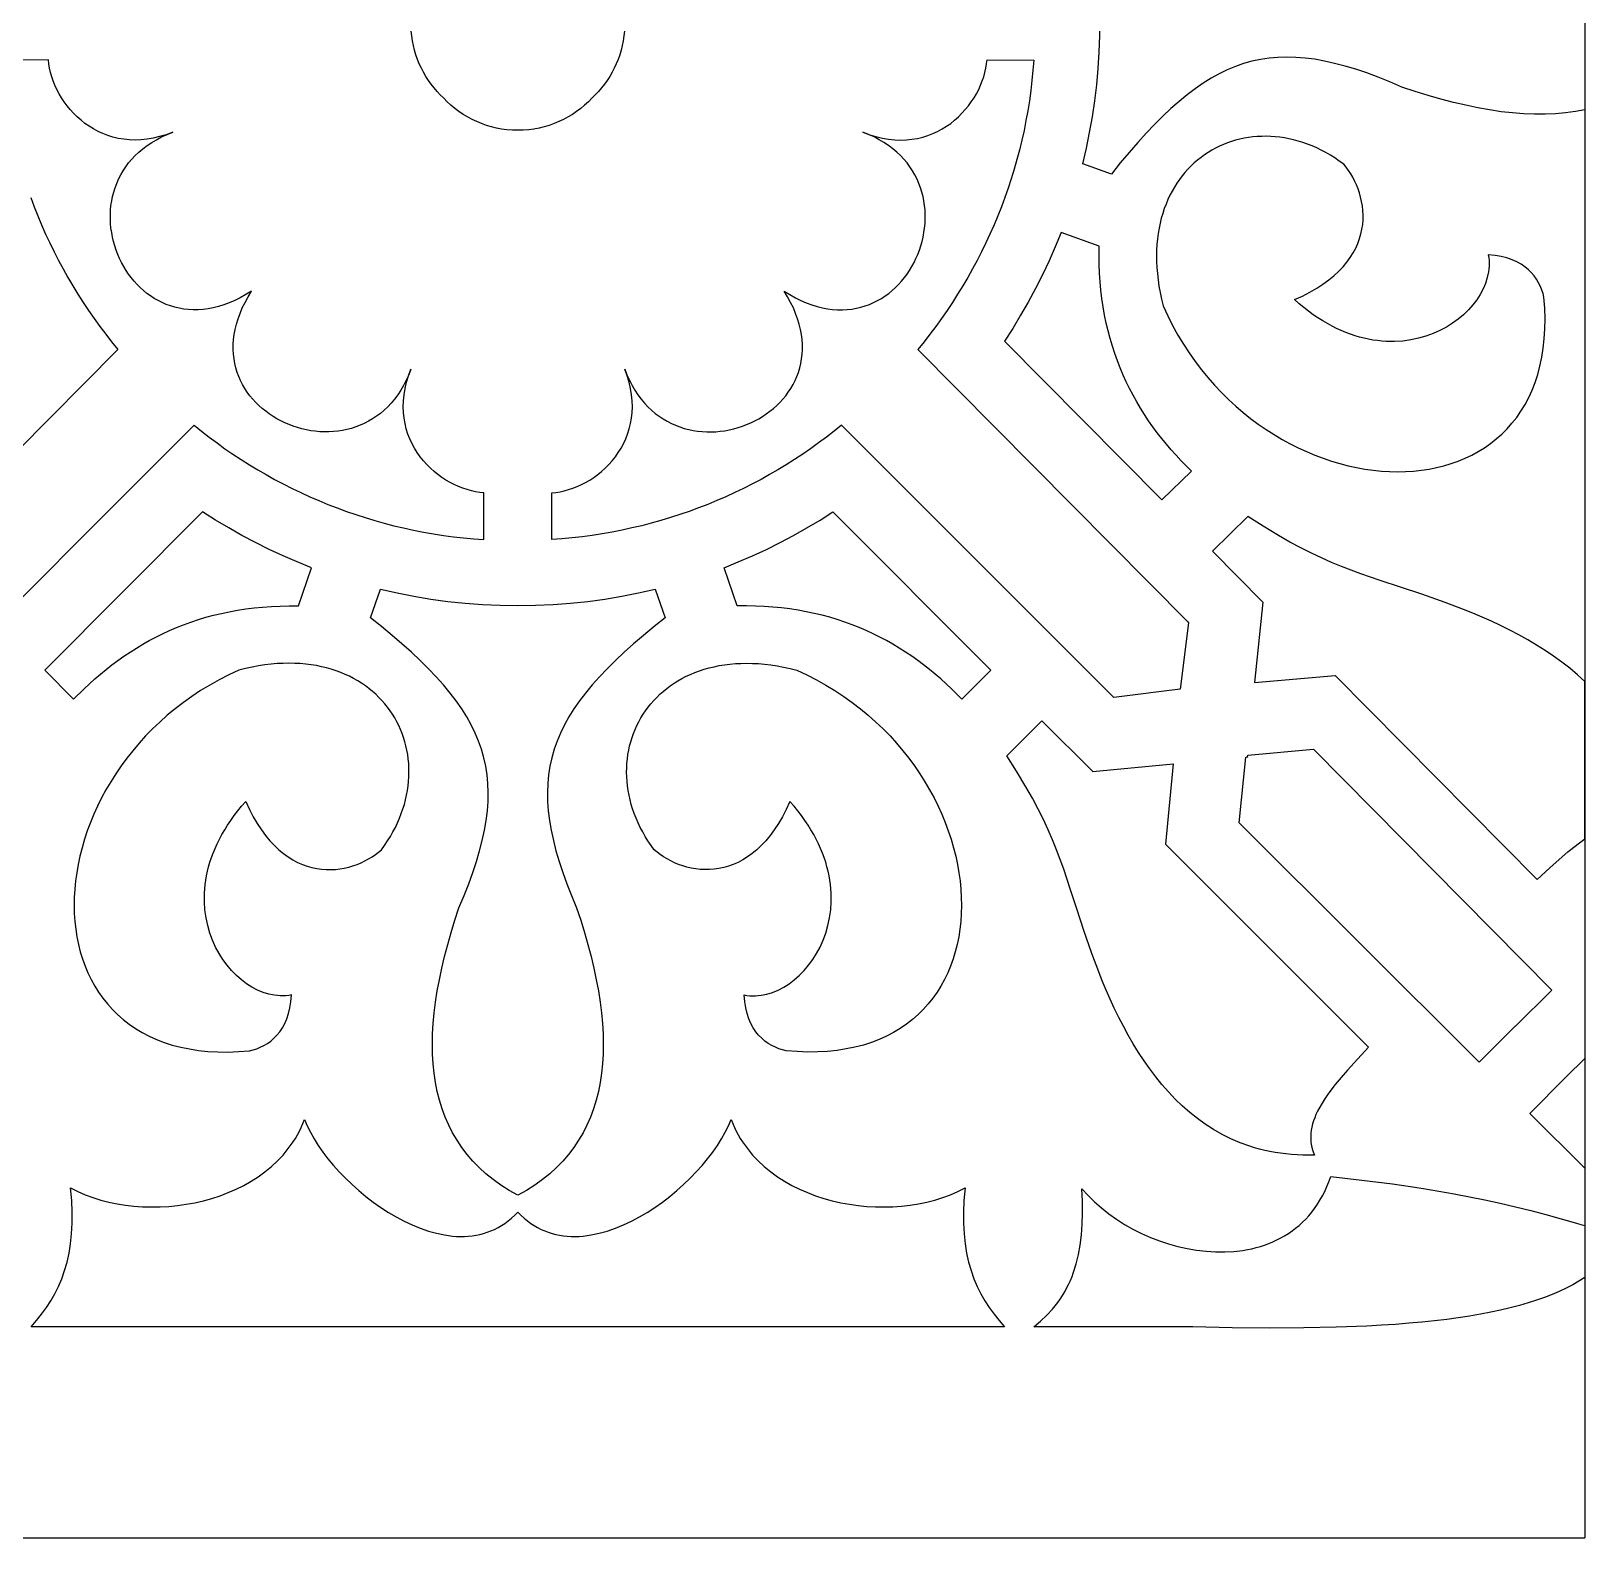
# Model space of a CAD drawing. Extents: x -54 to 62, y -138 to -98.
# Drawn here: x 41.47 to 61.94, y -138.19 to -118.33 of the extents above; entities that cross this region are included whole.
import ezdxf

# ---------------------------------------------------------------- set-up
doc = ezdxf.new("R2010")
doc.units = 0
doc.header["$MEASUREMENT"] = 0
doc.layers.get('0').update_dxf_attribs({"linetype": 'CONTINUOUS'})
doc.layers.add('LAYER_1', color=18, linetype='CONTINUOUS')

msp = doc.modelspace()

# ---------------------------------------------------------------- linework, layer by layer
msp.add_line((61.942, -98.203), (61.942, -138.189))
at = {"layer": 'LAYER_1'}
for points in [[(61.942, -117.293), (61.942, -119.37), (61.816, -119.393), (61.687, -119.411), (61.554, -119.423), (61.417, -119.428), (61.277, -119.428), (61.134, -119.422), (60.988, -119.411), (60.838, -119.394), (60.686, -119.371), (60.53, -119.343), (60.371, -119.31), (60.209, -119.272), (60.044, -119.228), (59.876, -119.18), (59.705, -119.127), (59.532, -119.069), (59.372, -119.001), (59.217, -118.939), (59.068, -118.884), (58.922, -118.835), (58.782, -118.793), (58.645, -118.757), (58.512, -118.727), (58.382, -118.704), (58.256, -118.688), (58.133, -118.678), (58.013, -118.675), (57.895, -118.679), (57.78, -118.689), (57.667, -118.706), (57.555, -118.73), (57.446, -118.761), (57.337, -118.799), (57.23, -118.843), (57.123, -118.895), (57.017, -118.954), (56.912, -119.019), (56.806, -119.092), (56.701, -119.171), (56.595, -119.258), (56.488, -119.352), (56.38, -119.454), (56.272, -119.562), (56.162, -119.678), (56.05, -119.801), (55.936, -119.932), (55.821, -120.07), (55.703, -120.216), (55.328, -120.08), (55.375, -119.876), (55.417, -119.67), (55.454, -119.462), (55.485, -119.252), (55.51, -119.039), (55.53, -118.825), (55.543, -118.608), (55.551, -118.391), (55.553, -118.391), (55.552, -118.332), (55.552, -118.331)], [(49.287, -118.331), (49.28, -118.396), (49.271, -118.46), (49.258, -118.523), (49.243, -118.585), (49.225, -118.646), (49.204, -118.705), (49.18, -118.763), (49.154, -118.82), (49.125, -118.875), (49.094, -118.929), (49.061, -118.981), (49.025, -119.031), (48.987, -119.08), (48.946, -119.126), (48.904, -119.171), (48.859, -119.214), (48.813, -119.262), (48.763, -119.307), (48.712, -119.35), (48.658, -119.391), (48.603, -119.429), (48.545, -119.464), (48.486, -119.496), (48.425, -119.525), (48.362, -119.551), (48.297, -119.574), (48.231, -119.593), (48.164, -119.61), (48.095, -119.623), (48.026, -119.632), (47.955, -119.637), (47.883, -119.639), (47.811, -119.637), (47.74, -119.632), (47.67, -119.623), (47.602, -119.61), (47.535, -119.593), (47.469, -119.574), (47.404, -119.551), (47.341, -119.525), (47.28, -119.496), (47.221, -119.464), (47.163, -119.429), (47.107, -119.391), (47.054, -119.35), (47.002, -119.307), (46.953, -119.262), (46.907, -119.214), (46.862, -119.171), (46.82, -119.126), (46.779, -119.08), (46.741, -119.031), (46.705, -118.981), (46.672, -118.929), (46.64, -118.875), (46.612, -118.82), (46.585, -118.763), (46.562, -118.705), (46.541, -118.646), (46.523, -118.585), (46.508, -118.523), (46.495, -118.46), (46.486, -118.396), (46.479, -118.331)], [(40.044, -127.102), (43.617, -123.526), (43.717, -123.606), (43.818, -123.684), (43.92, -123.76), (44.025, -123.835), (44.13, -123.907), (44.237, -123.978), (44.346, -124.046), (44.456, -124.113), (44.567, -124.177), (44.679, -124.24), (44.793, -124.3), (44.908, -124.358), (45.025, -124.414), (45.142, -124.468), (45.261, -124.52), (45.381, -124.569), (45.502, -124.616), (45.624, -124.661), (45.747, -124.704), (45.872, -124.744), (45.997, -124.781), (46.124, -124.817), (46.251, -124.85), (46.379, -124.88), (46.508, -124.908), (46.639, -124.934), (46.77, -124.957), (46.902, -124.977), (47.034, -124.995), (47.168, -125.01), (47.302, -125.023), (47.437, -125.033), (47.437, -124.416), (47.382, -124.411), (47.327, -124.403), (47.271, -124.391), (47.215, -124.375), (47.158, -124.356), (47.102, -124.334), (47.046, -124.308), (46.99, -124.28), (46.936, -124.248), (46.882, -124.213), (46.83, -124.175), (46.779, -124.134), (46.731, -124.09), (46.684, -124.044), (46.64, -123.994), (46.598, -123.942), (46.559, -123.887), (46.523, -123.83), (46.49, -123.77), (46.461, -123.707), (46.435, -123.642), (46.414, -123.575), (46.397, -123.505), (46.384, -123.434), (46.376, -123.36), (46.374, -123.283), (46.376, -123.205), (46.384, -123.125), (46.397, -123.043), (46.417, -122.959), (46.443, -122.873), (46.475, -122.785), (46.445, -122.861), (46.413, -122.933), (46.378, -123.001), (46.34, -123.064), (46.301, -123.125), (46.259, -123.181), (46.215, -123.234), (46.169, -123.283), (46.121, -123.328), (46.072, -123.37), (46.021, -123.408), (45.969, -123.443), (45.915, -123.474), (45.86, -123.503), (45.805, -123.527), (45.748, -123.549), (45.69, -123.567), (45.632, -123.583), (45.573, -123.595), (45.514, -123.604), (45.454, -123.61), (45.394, -123.613), (45.335, -123.614), (45.275, -123.611), (45.215, -123.606), (45.156, -123.598), (45.097, -123.587), (45.039, -123.573), (44.981, -123.557), (44.925, -123.539), (44.869, -123.518), (44.814, -123.494), (44.761, -123.468), (44.708, -123.44), (44.658, -123.41), (44.608, -123.377), (44.561, -123.342), (44.515, -123.305), (44.472, -123.266), (44.43, -123.225), (44.39, -123.182), (44.353, -123.137), (44.318, -123.09), (44.286, -123.041), (44.257, -122.99), (44.23, -122.938), (44.206, -122.884), (44.186, -122.829), (44.168, -122.771), (44.154, -122.713), (44.144, -122.653), (44.136, -122.591), (44.133, -122.528), (44.133, -122.464), (44.138, -122.398), (44.146, -122.331), (44.159, -122.263), (44.176, -122.194), (44.197, -122.124), (44.223, -122.053), (44.253, -121.981), (44.289, -121.908), (44.329, -121.834), (44.374, -121.759), (44.3, -121.805), (44.226, -121.846), (44.153, -121.881), (44.081, -121.912), (44.01, -121.939), (43.94, -121.96), (43.871, -121.978), (43.803, -121.991), (43.737, -121.999), (43.671, -122.004), (43.607, -122.005), (43.544, -122.002), (43.482, -121.995), (43.422, -121.984), (43.363, -121.971), (43.306, -121.953), (43.25, -121.933), (43.196, -121.91), (43.144, -121.883), (43.093, -121.854), (43.044, -121.822), (42.997, -121.788), (42.952, -121.751), (42.908, -121.711), (42.867, -121.67), (42.828, -121.626), (42.79, -121.581), (42.755, -121.534), (42.722, -121.485), (42.691, -121.434), (42.663, -121.382), (42.637, -121.329), (42.613, -121.274), (42.592, -121.218), (42.573, -121.162), (42.556, -121.104), (42.543, -121.046), (42.532, -120.987), (42.523, -120.928), (42.518, -120.869), (42.515, -120.809), (42.515, -120.749), (42.517, -120.689), (42.523, -120.63), (42.532, -120.57), (42.544, -120.512), (42.559, -120.453), (42.577, -120.396), (42.598, -120.339), (42.623, -120.283), (42.651, -120.228), (42.682, -120.174), (42.717, -120.121), (42.755, -120.07), (42.796, -120.021), (42.841, -119.973), (42.89, -119.927), (42.943, -119.882), (42.999, -119.84), (43.059, -119.8), (43.122, -119.763), (43.19, -119.727), (43.261, -119.695), (43.337, -119.664), (43.25, -119.697), (43.164, -119.723), (43.08, -119.743), (42.998, -119.757), (42.918, -119.765), (42.84, -119.768), (42.764, -119.766), (42.69, -119.758), (42.618, -119.746), (42.548, -119.729), (42.481, -119.708), (42.416, -119.683), (42.353, -119.654), (42.293, -119.622), (42.235, -119.586), (42.18, -119.548), (42.128, -119.506), (42.078, -119.462), (42.031, -119.415), (41.987, -119.367), (41.946, -119.317), (41.907, -119.265), (41.872, -119.211), (41.84, -119.157), (41.811, -119.102), (41.785, -119.046), (41.763, -118.989), (41.744, -118.933), (41.728, -118.877), (41.715, -118.821), (41.706, -118.765), (41.701, -118.711), (41.085, -118.714)], [(41.466, -120.525), (41.512, -120.647), (41.559, -120.767), (41.609, -120.887), (41.662, -121.006), (41.716, -121.123), (41.773, -121.239), (41.831, -121.354), (41.892, -121.467), (41.955, -121.58), (42.02, -121.69), (42.087, -121.8), (42.157, -121.908), (42.228, -122.015), (42.301, -122.12), (42.376, -122.224), (42.453, -122.326), (42.531, -122.427), (42.612, -122.526), (39.054, -126.118)], [(-54.476, -138.189), (61.942, -138.189)]]:
    msp.add_lwpolyline(points, dxfattribs=at)
for points in [[(56.609, -127.004), (55.734, -127.112), (55.722, -127.102), (52.149, -123.526), (52.049, -123.606), (51.948, -123.684), (51.846, -123.76), (51.741, -123.835), (51.636, -123.907), (51.529, -123.978), (51.42, -124.046), (51.31, -124.113), (51.199, -124.177), (51.087, -124.24), (50.973, -124.3), (50.858, -124.358), (50.741, -124.414), (50.624, -124.468), (50.505, -124.52), (50.385, -124.569), (50.264, -124.616), (50.142, -124.661), (50.018, -124.704), (49.894, -124.744), (49.769, -124.781), (49.642, -124.817), (49.515, -124.85), (49.387, -124.88), (49.257, -124.908), (49.127, -124.934), (48.996, -124.957), (48.864, -124.977), (48.732, -124.995), (48.598, -125.01), (48.464, -125.023), (48.329, -125.033), (48.329, -124.416), (48.383, -124.411), (48.439, -124.403), (48.495, -124.391), (48.551, -124.375), (48.608, -124.356), (48.664, -124.334), (48.72, -124.308), (48.776, -124.28), (48.83, -124.248), (48.884, -124.213), (48.936, -124.175), (48.986, -124.134), (49.035, -124.09), (49.082, -124.044), (49.126, -123.994), (49.168, -123.942), (49.207, -123.887), (49.243, -123.83), (49.276, -123.77), (49.305, -123.707), (49.33, -123.642), (49.352, -123.575), (49.369, -123.505), (49.382, -123.434), (49.389, -123.36), (49.392, -123.283), (49.39, -123.205), (49.382, -123.125), (49.369, -123.043), (49.349, -122.959), (49.323, -122.873), (49.291, -122.785), (49.321, -122.861), (49.353, -122.933), (49.388, -123.001), (49.426, -123.064), (49.465, -123.125), (49.507, -123.181), (49.551, -123.234), (49.597, -123.283), (49.645, -123.328), (49.694, -123.37), (49.745, -123.408), (49.797, -123.443), (49.851, -123.474), (49.906, -123.503), (49.961, -123.527), (50.018, -123.549), (50.076, -123.567), (50.134, -123.583), (50.193, -123.595), (50.252, -123.604), (50.312, -123.61), (50.372, -123.613), (50.431, -123.614), (50.491, -123.611), (50.551, -123.606), (50.61, -123.598), (50.669, -123.587), (50.727, -123.573), (50.785, -123.557), (50.841, -123.539), (50.897, -123.518), (50.952, -123.494), (51.005, -123.468), (51.057, -123.44), (51.108, -123.41), (51.157, -123.377), (51.205, -123.342), (51.251, -123.305), (51.294, -123.266), (51.336, -123.225), (51.376, -123.182), (51.413, -123.137), (51.447, -123.09), (51.48, -123.041), (51.509, -122.99), (51.536, -122.938), (51.559, -122.884), (51.58, -122.829), (51.598, -122.771), (51.612, -122.713), (51.622, -122.653), (51.629, -122.591), (51.633, -122.528), (51.633, -122.464), (51.628, -122.398), (51.62, -122.331), (51.607, -122.263), (51.59, -122.194), (51.569, -122.124), (51.543, -122.053), (51.513, -121.981), (51.477, -121.908), (51.437, -121.834), (51.391, -121.759), (51.466, -121.805), (51.54, -121.846), (51.613, -121.881), (51.684, -121.912), (51.756, -121.939), (51.826, -121.96), (51.895, -121.978), (51.962, -121.991), (52.029, -121.999), (52.095, -122.004), (52.159, -122.005), (52.222, -122.002), (52.284, -121.995), (52.344, -121.984), (52.403, -121.971), (52.46, -121.953), (52.516, -121.933), (52.57, -121.91), (52.622, -121.883), (52.673, -121.854), (52.722, -121.822), (52.769, -121.788), (52.814, -121.751), (52.858, -121.711), (52.899, -121.67), (52.938, -121.626), (52.976, -121.581), (53.011, -121.534), (53.044, -121.485), (53.075, -121.434), (53.103, -121.382), (53.129, -121.329), (53.153, -121.274), (53.174, -121.218), (53.193, -121.162), (53.209, -121.104), (53.223, -121.046), (53.234, -120.987), (53.243, -120.928), (53.248, -120.869), (53.251, -120.809), (53.251, -120.749), (53.248, -120.689), (53.243, -120.63), (53.234, -120.57), (53.222, -120.512), (53.207, -120.453), (53.189, -120.396), (53.168, -120.339), (53.143, -120.283), (53.115, -120.228), (53.084, -120.174), (53.049, -120.121), (53.011, -120.07), (52.97, -120.021), (52.925, -119.973), (52.876, -119.927), (52.823, -119.882), (52.767, -119.84), (52.707, -119.8), (52.644, -119.763), (52.576, -119.727), (52.504, -119.695), (52.429, -119.664), (52.516, -119.697), (52.602, -119.723), (52.686, -119.743), (52.768, -119.757), (52.848, -119.765), (52.926, -119.768), (53.002, -119.766), (53.076, -119.758), (53.148, -119.746), (53.218, -119.729), (53.285, -119.708), (53.35, -119.683), (53.413, -119.654), (53.473, -119.622), (53.531, -119.586), (53.586, -119.548), (53.638, -119.506), (53.688, -119.462), (53.735, -119.415), (53.779, -119.367), (53.82, -119.317), (53.858, -119.265), (53.894, -119.211), (53.926, -119.157), (53.955, -119.102), (53.981, -119.046), (54.003, -118.989), (54.022, -118.933), (54.038, -118.877), (54.051, -118.821), (54.059, -118.765), (54.065, -118.711), (54.681, -118.714), (54.67, -118.849), (54.657, -118.983), (54.641, -119.116), (54.623, -119.249), (54.602, -119.381), (54.578, -119.512), (54.552, -119.642), (54.523, -119.771), (54.492, -119.899), (54.458, -120.026), (54.422, -120.152), (54.384, -120.278), (54.343, -120.402), (54.3, -120.525), (54.254, -120.647), (54.207, -120.767), (54.157, -120.887), (54.104, -121.006), (54.05, -121.123), (53.993, -121.239), (53.934, -121.354), (53.874, -121.467), (53.811, -121.58), (53.746, -121.69), (53.678, -121.8), (53.609, -121.908), (53.538, -122.015), (53.465, -122.12), (53.39, -122.224), (53.313, -122.326), (53.235, -122.427), (53.154, -122.526), (56.711, -126.118), (56.721, -126.13)], [(60.669, -121.281), (60.675, -121.318), (60.679, -121.355), (60.68, -121.393), (60.68, -121.43), (60.677, -121.468), (60.672, -121.506), (60.656, -121.581), (60.633, -121.656), (60.602, -121.73), (60.563, -121.802), (60.518, -121.873), (60.466, -121.941), (60.408, -122.007), (60.344, -122.069), (60.274, -122.128), (60.198, -122.183), (60.118, -122.233), (60.032, -122.278), (59.942, -122.318), (59.848, -122.352), (59.75, -122.38), (59.647, -122.401), (59.542, -122.416), (59.433, -122.422), (59.378, -122.422), (59.322, -122.421), (59.265, -122.417), (59.208, -122.411), (59.15, -122.403), (59.092, -122.392), (59.033, -122.379), (58.973, -122.364), (58.914, -122.347), (58.854, -122.326), (58.793, -122.304), (58.732, -122.279), (58.671, -122.251), (58.61, -122.22), (58.549, -122.187), (58.487, -122.15), (58.425, -122.111), (58.363, -122.069), (58.301, -122.024), (58.24, -121.976), (58.178, -121.925), (58.116, -121.871), (58.221, -121.823), (58.318, -121.773), (58.408, -121.721), (58.491, -121.667), (58.567, -121.612), (58.636, -121.555), (58.699, -121.497), (58.755, -121.437), (58.806, -121.377), (58.85, -121.316), (58.889, -121.254), (58.922, -121.192), (58.95, -121.129), (58.973, -121.066), (58.991, -121.004), (59.005, -120.941), (59.014, -120.879), (59.019, -120.817), (59.02, -120.755), (59.017, -120.695), (59.01, -120.635), (59, -120.577), (58.987, -120.519), (58.972, -120.463), (58.953, -120.409), (58.932, -120.356), (58.908, -120.306), (58.883, -120.257), (58.856, -120.211), (58.826, -120.167), (58.796, -120.125), (58.764, -120.086), (58.706, -120.044), (58.647, -120.004), (58.588, -119.967), (58.528, -119.933), (58.468, -119.901), (58.408, -119.872), (58.347, -119.846), (58.287, -119.822), (58.226, -119.8), (58.165, -119.781), (58.104, -119.765), (58.043, -119.751), (57.983, -119.74), (57.922, -119.731), (57.862, -119.724), (57.802, -119.72), (57.743, -119.718), (57.684, -119.719), (57.625, -119.721), (57.567, -119.727), (57.509, -119.734), (57.452, -119.744), (57.396, -119.756), (57.34, -119.77), (57.286, -119.787), (57.232, -119.806), (57.179, -119.826), (57.127, -119.85), (57.076, -119.875), (57.026, -119.902), (56.977, -119.932), (56.93, -119.963), (56.884, -119.997), (56.839, -120.032), (56.795, -120.07), (56.753, -120.109), (56.712, -120.151), (56.673, -120.195), (56.636, -120.24), (56.6, -120.288), (56.566, -120.337), (56.533, -120.388), (56.503, -120.441), (56.474, -120.496), (56.447, -120.553), (56.423, -120.612), (56.4, -120.672), (56.379, -120.734), (56.361, -120.798), (56.345, -120.864), (56.331, -120.931), (56.319, -121), (56.31, -121.07), (56.303, -121.143), (56.299, -121.217), (56.298, -121.292), (56.299, -121.369), (56.302, -121.448), (56.309, -121.528), (56.318, -121.61), (56.33, -121.693), (56.345, -121.778), (56.363, -121.864), (56.384, -121.951), (56.445, -122.084), (56.51, -122.213), (56.579, -122.337), (56.652, -122.457), (56.728, -122.574), (56.807, -122.686), (56.889, -122.794), (56.975, -122.898), (57.063, -122.998), (57.153, -123.094), (57.246, -123.186), (57.342, -123.274), (57.439, -123.357), (57.538, -123.436), (57.639, -123.512), (57.742, -123.582), (57.846, -123.649), (57.952, -123.712), (58.059, -123.77), (58.166, -123.824), (58.275, -123.874), (58.384, -123.92), (58.493, -123.961), (58.603, -123.998), (58.713, -124.031), (58.823, -124.059), (58.933, -124.083), (59.043, -124.103), (59.152, -124.119), (59.26, -124.13), (59.368, -124.137), (59.474, -124.139), (59.58, -124.137), (59.684, -124.131), (59.787, -124.12), (59.888, -124.105), (59.987, -124.085), (60.085, -124.061), (60.18, -124.032), (60.273, -124), (60.364, -123.962), (60.452, -123.92), (60.537, -123.874), (60.619, -123.823), (60.698, -123.767), (60.774, -123.707), (60.847, -123.643), (60.916, -123.574), (60.981, -123.5), (61.043, -123.422), (61.1, -123.339), (61.153, -123.252), (61.202, -123.16), (61.246, -123.063), (61.286, -122.962), (61.32, -122.856), (61.35, -122.746), (61.374, -122.63), (61.393, -122.51), (61.407, -122.386), (61.415, -122.257), (61.417, -122.123), (61.413, -121.984), (61.403, -121.84), (61.39, -121.792), (61.374, -121.744), (61.355, -121.696), (61.332, -121.649), (61.305, -121.603), (61.274, -121.559), (61.238, -121.516), (61.198, -121.476), (61.152, -121.438), (61.101, -121.404), (61.044, -121.373), (60.982, -121.345), (60.914, -121.322), (60.839, -121.303), (60.758, -121.289)], [(56.37, -124.51), (56.758, -124.131), (56.621, -123.993), (56.555, -123.922), (56.491, -123.85), (56.428, -123.776), (56.366, -123.7), (56.307, -123.624), (56.249, -123.545), (56.193, -123.466), (56.139, -123.385), (56.087, -123.302), (56.037, -123.217), (55.989, -123.131), (55.943, -123.044), (55.899, -122.955), (55.858, -122.864), (55.819, -122.771), (55.782, -122.677), (55.748, -122.581), (55.716, -122.483), (55.686, -122.383), (55.659, -122.282), (55.635, -122.179), (55.614, -122.074), (55.595, -121.967), (55.579, -121.858), (55.565, -121.747), (55.555, -121.635), (55.548, -121.52), (55.543, -121.403), (55.542, -121.285), (55.543, -121.164), (55.04, -120.987), (54.964, -121.175), (54.882, -121.361), (54.795, -121.544), (54.704, -121.724), (54.608, -121.902), (54.508, -122.077), (54.404, -122.249), (54.297, -122.419)], [(41.65, -126.752), (42.031, -127.138), (42.168, -127.001), (42.239, -126.934), (42.311, -126.869), (42.385, -126.806), (42.46, -126.744), (42.536, -126.684), (42.614, -126.626), (42.693, -126.57), (42.774, -126.515), (42.857, -126.463), (42.941, -126.412), (43.027, -126.364), (43.114, -126.318), (43.203, -126.274), (43.294, -126.232), (43.386, -126.192), (43.48, -126.155), (43.576, -126.12), (43.674, -126.087), (43.773, -126.057), (43.874, -126.03), (43.977, -126.005), (44.082, -125.983), (44.189, -125.964), (44.298, -125.947), (44.409, -125.933), (44.521, -125.922), (44.636, -125.914), (44.752, -125.909), (44.871, -125.907), (44.992, -125.908), (45.166, -125.403), (44.978, -125.328), (44.792, -125.248), (44.608, -125.162), (44.427, -125.072), (44.249, -124.977), (44.074, -124.878), (43.901, -124.775), (43.73, -124.668)], [(54.115, -126.752), (53.735, -127.138), (53.598, -127.001), (53.527, -126.934), (53.455, -126.869), (53.381, -126.806), (53.306, -126.744), (53.23, -126.684), (53.152, -126.626), (53.073, -126.57), (52.992, -126.515), (52.909, -126.463), (52.825, -126.412), (52.739, -126.364), (52.652, -126.318), (52.563, -126.274), (52.472, -126.232), (52.38, -126.192), (52.286, -126.155), (52.19, -126.12), (52.092, -126.087), (51.993, -126.057), (51.892, -126.03), (51.788, -126.005), (51.684, -125.983), (51.577, -125.964), (51.468, -125.947), (51.357, -125.933), (51.245, -125.922), (51.13, -125.914), (51.013, -125.909), (50.895, -125.907), (50.774, -125.908), (50.6, -125.403), (50.788, -125.328), (50.974, -125.248), (51.158, -125.162), (51.339, -125.072), (51.517, -124.977), (51.692, -124.878), (51.865, -124.775), (52.035, -124.668)], [(57.501, -124.728), (57.037, -125.187), (57.698, -125.859), (57.591, -126.917), (58.653, -126.822), (61.314, -129.512), (61.482, -129.357), (61.642, -129.214), (61.719, -129.148), (61.795, -129.086), (61.869, -129.028), (61.942, -128.975), (61.942, -126.903), (61.844, -126.814), (61.743, -126.729), (61.637, -126.647), (61.529, -126.569), (61.418, -126.494), (61.304, -126.423), (61.188, -126.354), (61.071, -126.288), (60.951, -126.226), (60.831, -126.166), (60.71, -126.109), (60.587, -126.054), (60.465, -126.002), (60.343, -125.953), (60.099, -125.86), (59.795, -125.753), (59.513, -125.659), (59.246, -125.571), (58.989, -125.483), (58.861, -125.436), (58.733, -125.386), (58.604, -125.333), (58.472, -125.275), (58.338, -125.211), (58.199, -125.142), (58.056, -125.065), (57.907, -124.98), (57.804, -124.919), (57.702, -124.856)], [(47.883, -125.902), (48.116, -125.898), (48.348, -125.888), (48.578, -125.87), (48.805, -125.847), (49.031, -125.816), (49.254, -125.779), (49.474, -125.736), (49.691, -125.687), (49.825, -126.062), (49.679, -126.18), (49.54, -126.295), (49.409, -126.407), (49.285, -126.518), (49.169, -126.628), (49.06, -126.736), (48.958, -126.843), (48.863, -126.949), (48.776, -127.055), (48.695, -127.16), (48.622, -127.265), (48.556, -127.37), (48.497, -127.476), (48.445, -127.582), (48.4, -127.689), (48.361, -127.797), (48.33, -127.907), (48.306, -128.018), (48.288, -128.131), (48.277, -128.247), (48.273, -128.364), (48.275, -128.485), (48.284, -128.608), (48.3, -128.734), (48.322, -128.863), (48.351, -128.997), (48.386, -129.134), (48.427, -129.275), (48.475, -129.42), (48.53, -129.57), (48.59, -129.725), (48.657, -129.885), (48.712, -130.05), (48.762, -130.212), (48.807, -130.371), (48.848, -130.527), (48.885, -130.681), (48.917, -130.833), (48.944, -130.981), (48.967, -131.127), (48.985, -131.27), (48.998, -131.41), (49.006, -131.547), (49.009, -131.681), (49.006, -131.813), (48.999, -131.941), (48.986, -132.066), (48.968, -132.188), (48.945, -132.306), (48.915, -132.422), (48.881, -132.534), (48.84, -132.643), (48.794, -132.748), (48.742, -132.85), (48.684, -132.949), (48.62, -133.044), (48.55, -133.136), (48.474, -133.224), (48.392, -133.308), (48.303, -133.389), (48.208, -133.466), (48.106, -133.539), (47.998, -133.609), (47.883, -133.674), (47.768, -133.609), (47.66, -133.539), (47.558, -133.466), (47.463, -133.389), (47.374, -133.308), (47.292, -133.224), (47.216, -133.136), (47.146, -133.044), (47.082, -132.949), (47.024, -132.85), (46.972, -132.748), (46.926, -132.643), (46.885, -132.534), (46.85, -132.422), (46.821, -132.306), (46.798, -132.188), (46.78, -132.066), (46.767, -131.941), (46.759, -131.813), (46.757, -131.681), (46.76, -131.547), (46.768, -131.41), (46.781, -131.27), (46.799, -131.127), (46.822, -130.981), (46.849, -130.833), (46.881, -130.681), (46.918, -130.527), (46.959, -130.371), (47.004, -130.212), (47.054, -130.05), (47.108, -129.885), (47.175, -129.725), (47.236, -129.57), (47.291, -129.42), (47.339, -129.275), (47.38, -129.134), (47.415, -128.997), (47.444, -128.863), (47.466, -128.734), (47.482, -128.608), (47.491, -128.485), (47.493, -128.364), (47.489, -128.247), (47.478, -128.131), (47.46, -128.018), (47.436, -127.907), (47.404, -127.797), (47.366, -127.689), (47.321, -127.582), (47.269, -127.476), (47.21, -127.37), (47.144, -127.265), (47.071, -127.16), (46.99, -127.055), (46.903, -126.949), (46.808, -126.843), (46.706, -126.736), (46.597, -126.628), (46.481, -126.518), (46.357, -126.407), (46.226, -126.295), (46.087, -126.18), (45.941, -126.062), (46.075, -125.687), (46.292, -125.736), (46.512, -125.779), (46.735, -125.816), (46.96, -125.847), (47.188, -125.87), (47.418, -125.888), (47.65, -125.898)], [(44.902, -131.034), (44.865, -131.04), (44.828, -131.044), (44.79, -131.046), (44.753, -131.045), (44.715, -131.043), (44.677, -131.038), (44.602, -131.023), (44.527, -131), (44.453, -130.969), (44.38, -130.931), (44.309, -130.886), (44.241, -130.835), (44.175, -130.777), (44.112, -130.713), (44.053, -130.643), (43.998, -130.568), (43.947, -130.488), (43.901, -130.403), (43.861, -130.313), (43.826, -130.219), (43.798, -130.12), (43.776, -130.019), (43.761, -129.913), (43.754, -129.805), (43.753, -129.749), (43.755, -129.693), (43.758, -129.636), (43.764, -129.579), (43.772, -129.521), (43.782, -129.463), (43.795, -129.404), (43.809, -129.344), (43.827, -129.284), (43.846, -129.224), (43.869, -129.164), (43.894, -129.103), (43.921, -129.042), (43.952, -128.98), (43.985, -128.919), (44.021, -128.857), (44.059, -128.795), (44.101, -128.733), (44.146, -128.671), (44.193, -128.608), (44.244, -128.546), (44.298, -128.484), (44.347, -128.589), (44.397, -128.686), (44.45, -128.776), (44.504, -128.858), (44.56, -128.934), (44.617, -129.003), (44.676, -129.065), (44.735, -129.121), (44.796, -129.171), (44.857, -129.215), (44.919, -129.254), (44.982, -129.287), (45.044, -129.314), (45.107, -129.337), (45.17, -129.355), (45.233, -129.368), (45.296, -129.377), (45.357, -129.381), (45.419, -129.382), (45.479, -129.379), (45.539, -129.372), (45.597, -129.362), (45.655, -129.348), (45.71, -129.332), (45.765, -129.313), (45.817, -129.292), (45.868, -129.268), (45.916, -129.242), (45.962, -129.215), (46.006, -129.185), (46.048, -129.154), (46.086, -129.122), (46.128, -129.064), (46.168, -129.005), (46.204, -128.945), (46.238, -128.885), (46.27, -128.825), (46.298, -128.765), (46.325, -128.704), (46.348, -128.644), (46.369, -128.583), (46.388, -128.522), (46.404, -128.461), (46.418, -128.4), (46.429, -128.34), (46.438, -128.279), (46.444, -128.219), (46.448, -128.159), (46.449, -128.099), (46.448, -128.04), (46.445, -127.982), (46.44, -127.923), (46.432, -127.866), (46.422, -127.809), (46.409, -127.753), (46.395, -127.697), (46.378, -127.643), (46.359, -127.589), (46.338, -127.536), (46.315, -127.484), (46.289, -127.434), (46.262, -127.384), (46.232, -127.335), (46.2, -127.288), (46.166, -127.242), (46.13, -127.197), (46.093, -127.154), (46.053, -127.112), (46.011, -127.071), (45.967, -127.033), (45.921, -126.995), (45.874, -126.96), (45.824, -126.926), (45.773, -126.894), (45.72, -126.864), (45.664, -126.835), (45.608, -126.809), (45.549, -126.784), (45.488, -126.762), (45.426, -126.742), (45.362, -126.724), (45.297, -126.708), (45.229, -126.694), (45.16, -126.683), (45.09, -126.674), (45.017, -126.668), (44.943, -126.664), (44.868, -126.663), (44.791, -126.664), (44.712, -126.668), (44.632, -126.675), (44.55, -126.685), (44.467, -126.697), (44.383, -126.713), (44.296, -126.731), (44.209, -126.752), (44.077, -126.815), (43.949, -126.881), (43.825, -126.95), (43.704, -127.023), (43.589, -127.1), (43.477, -127.18), (43.369, -127.263), (43.265, -127.348), (43.166, -127.437), (43.07, -127.528), (42.979, -127.621), (42.892, -127.717), (42.809, -127.815), (42.73, -127.915), (42.655, -128.016), (42.585, -128.119), (42.519, -128.224), (42.457, -128.33), (42.399, -128.437), (42.346, -128.545), (42.296, -128.653), (42.251, -128.763), (42.211, -128.872), (42.174, -128.983), (42.142, -129.093), (42.114, -129.203), (42.09, -129.313), (42.071, -129.423), (42.056, -129.532), (42.046, -129.64), (42.039, -129.748), (42.038, -129.855), (42.04, -129.96), (42.047, -130.064), (42.058, -130.167), (42.074, -130.268), (42.094, -130.367), (42.119, -130.465), (42.148, -130.56), (42.181, -130.653), (42.219, -130.743), (42.261, -130.831), (42.308, -130.916), (42.36, -130.998), (42.416, -131.077), (42.476, -131.152), (42.541, -131.225), (42.61, -131.293), (42.684, -131.358), (42.763, -131.419), (42.846, -131.476), (42.933, -131.529), (43.026, -131.577), (43.123, -131.621), (43.224, -131.66), (43.33, -131.694), (43.441, -131.723), (43.556, -131.746), (43.676, -131.765), (43.801, -131.778), (43.93, -131.785), (44.064, -131.786), (44.203, -131.781), (44.346, -131.77), (44.394, -131.758), (44.443, -131.742), (44.49, -131.722), (44.537, -131.699), (44.583, -131.672), (44.627, -131.641), (44.67, -131.604), (44.71, -131.564), (44.747, -131.518), (44.781, -131.467), (44.812, -131.41), (44.839, -131.347), (44.862, -131.279), (44.881, -131.204), (44.894, -131.123)], [(50.864, -131.034), (50.901, -131.04), (50.938, -131.044), (50.975, -131.046), (51.013, -131.045), (51.051, -131.043), (51.089, -131.038), (51.164, -131.023), (51.239, -131), (51.313, -130.969), (51.386, -130.931), (51.457, -130.886), (51.525, -130.835), (51.591, -130.777), (51.654, -130.713), (51.713, -130.643), (51.768, -130.568), (51.819, -130.488), (51.865, -130.403), (51.905, -130.313), (51.94, -130.219), (51.968, -130.12), (51.99, -130.019), (52.005, -129.913), (52.012, -129.805), (52.013, -129.749), (52.011, -129.693), (52.008, -129.636), (52.002, -129.579), (51.994, -129.521), (51.984, -129.463), (51.971, -129.404), (51.956, -129.344), (51.939, -129.284), (51.919, -129.224), (51.897, -129.164), (51.872, -129.103), (51.845, -129.042), (51.814, -128.98), (51.781, -128.919), (51.745, -128.857), (51.707, -128.795), (51.665, -128.733), (51.62, -128.671), (51.573, -128.608), (51.522, -128.546), (51.468, -128.484), (51.419, -128.589), (51.369, -128.686), (51.316, -128.776), (51.262, -128.858), (51.206, -128.934), (51.149, -129.003), (51.09, -129.065), (51.031, -129.121), (50.97, -129.171), (50.909, -129.215), (50.847, -129.254), (50.784, -129.287), (50.721, -129.314), (50.659, -129.337), (50.596, -129.355), (50.533, -129.368), (50.47, -129.377), (50.408, -129.381), (50.347, -129.382), (50.287, -129.379), (50.227, -129.372), (50.168, -129.362), (50.111, -129.348), (50.056, -129.332), (50.001, -129.313), (49.949, -129.292), (49.898, -129.268), (49.85, -129.242), (49.804, -129.215), (49.76, -129.185), (49.718, -129.154), (49.68, -129.122), (49.638, -129.064), (49.598, -129.005), (49.562, -128.945), (49.528, -128.885), (49.496, -128.825), (49.467, -128.765), (49.441, -128.704), (49.418, -128.644), (49.396, -128.583), (49.378, -128.522), (49.362, -128.461), (49.348, -128.4), (49.337, -128.34), (49.328, -128.279), (49.322, -128.219), (49.318, -128.159), (49.317, -128.099), (49.318, -128.04), (49.321, -127.982), (49.326, -127.923), (49.334, -127.866), (49.344, -127.809), (49.356, -127.753), (49.371, -127.697), (49.388, -127.643), (49.407, -127.589), (49.428, -127.536), (49.451, -127.484), (49.477, -127.434), (49.504, -127.384), (49.534, -127.335), (49.566, -127.288), (49.6, -127.242), (49.635, -127.197), (49.673, -127.154), (49.713, -127.112), (49.755, -127.071), (49.799, -127.033), (49.845, -126.995), (49.892, -126.96), (49.942, -126.926), (49.993, -126.894), (50.046, -126.864), (50.101, -126.835), (50.158, -126.809), (50.217, -126.784), (50.277, -126.762), (50.34, -126.742), (50.404, -126.724), (50.469, -126.708), (50.537, -126.694), (50.606, -126.683), (50.676, -126.674), (50.749, -126.668), (50.823, -126.664), (50.898, -126.663), (50.975, -126.664), (51.054, -126.668), (51.134, -126.675), (51.216, -126.685), (51.299, -126.697), (51.383, -126.713), (51.469, -126.731), (51.557, -126.752), (51.689, -126.815), (51.817, -126.881), (51.941, -126.95), (52.061, -127.023), (52.177, -127.1), (52.289, -127.18), (52.397, -127.263), (52.501, -127.348), (52.6, -127.437), (52.696, -127.528), (52.787, -127.621), (52.874, -127.717), (52.957, -127.815), (53.036, -127.915), (53.11, -128.016), (53.181, -128.119), (53.247, -128.224), (53.309, -128.33), (53.367, -128.437), (53.42, -128.545), (53.47, -128.653), (53.515, -128.763), (53.555, -128.872), (53.592, -128.983), (53.624, -129.093), (53.652, -129.203), (53.675, -129.313), (53.695, -129.423), (53.71, -129.532), (53.72, -129.64), (53.726, -129.748), (53.728, -129.855), (53.726, -129.96), (53.719, -130.064), (53.708, -130.167), (53.692, -130.268), (53.672, -130.367), (53.647, -130.465), (53.618, -130.56), (53.585, -130.653), (53.547, -130.743), (53.504, -130.831), (53.458, -130.916), (53.406, -130.998), (53.35, -131.077), (53.29, -131.152), (53.225, -131.225), (53.156, -131.293), (53.082, -131.358), (53.003, -131.419), (52.92, -131.476), (52.832, -131.529), (52.74, -131.577), (52.643, -131.621), (52.542, -131.66), (52.436, -131.694), (52.325, -131.723), (52.21, -131.746), (52.09, -131.765), (51.965, -131.778), (51.836, -131.785), (51.702, -131.786), (51.563, -131.781), (51.419, -131.77), (51.371, -131.758), (51.323, -131.742), (51.276, -131.722), (51.229, -131.699), (51.183, -131.672), (51.139, -131.641), (51.096, -131.604), (51.056, -131.564), (51.019, -131.518), (50.985, -131.467), (50.954, -131.41), (50.926, -131.347), (50.904, -131.279), (50.885, -131.204), (50.872, -131.123)], [(54.327, -127.884), (54.789, -127.423), (55.458, -128.087), (56.517, -127.986), (56.416, -129.047), (59.092, -131.723), (58.901, -131.927), (58.813, -132.025), (58.73, -132.121), (58.653, -132.214), (58.583, -132.304), (58.521, -132.393), (58.466, -132.48), (58.419, -132.566), (58.399, -132.609), (58.382, -132.651), (58.367, -132.692), (58.354, -132.734), (58.344, -132.775), (58.336, -132.817), (58.331, -132.858), (58.329, -132.899), (58.33, -132.94), (58.333, -132.98), (58.34, -133.021), (58.349, -133.062), (58.362, -133.103), (58.378, -133.143), (58.3, -133.145), (58.224, -133.144), (58.149, -133.141), (58.075, -133.136), (58.002, -133.129), (57.93, -133.12), (57.86, -133.109), (57.791, -133.097), (57.723, -133.082), (57.656, -133.065), (57.59, -133.047), (57.526, -133.027), (57.4, -132.981), (57.279, -132.929), (57.162, -132.871), (57.049, -132.807), (56.941, -132.737), (56.836, -132.662), (56.735, -132.581), (56.638, -132.496), (56.545, -132.406), (56.456, -132.312), (56.37, -132.215), (56.288, -132.113), (56.209, -132.009), (56.133, -131.901), (56.061, -131.791), (55.991, -131.678), (55.925, -131.564), (55.861, -131.447), (55.8, -131.329), (55.742, -131.21), (55.687, -131.09), (55.634, -130.97), (55.584, -130.849), (55.536, -130.729), (55.446, -130.489), (55.341, -130.184), (55.248, -129.901), (55.162, -129.634), (55.075, -129.376), (55.028, -129.248), (54.979, -129.12), (54.927, -128.99), (54.87, -128.858), (54.807, -128.723), (54.738, -128.585), (54.662, -128.441), (54.578, -128.292), (54.454, -128.086)], [(61.026, -131.443), (61.024, -131.446), (60.548, -131.921), (57.388, -128.764), (57.474, -127.9), (57.495, -127.898), (57.497, -127.899), (57.497, -127.897), (57.499, -127.897), (57.498, -127.896), (57.5, -127.874), (58.365, -127.793), (61.505, -130.97)], [(61.942, -133.318), (61.217, -132.594), (61.692, -132.118), (61.695, -132.115), (61.942, -131.871)], [(49.063, -135.409), (48.008, -135.409), (47.883, -135.409), (47.758, -135.409), (46.703, -135.409), (43.357, -135.409), (41.471, -135.409), (41.542, -135.326), (41.609, -135.241), (41.672, -135.154), (41.73, -135.065), (41.783, -134.971), (41.831, -134.874), (41.874, -134.773), (41.912, -134.666), (41.944, -134.555), (41.97, -134.437), (41.99, -134.313), (42.004, -134.182), (42.011, -134.043), (42.011, -133.896), (42.005, -133.741), (41.991, -133.577), (42.085, -133.624), (42.182, -133.666), (42.283, -133.703), (42.387, -133.736), (42.494, -133.763), (42.603, -133.786), (42.714, -133.804), (42.826, -133.817), (42.94, -133.825), (43.055, -133.828), (43.17, -133.827), (43.285, -133.82), (43.4, -133.809), (43.515, -133.793), (43.628, -133.772), (43.741, -133.746), (43.852, -133.715), (43.96, -133.68), (44.067, -133.639), (44.17, -133.594), (44.271, -133.544), (44.368, -133.489), (44.462, -133.43), (44.551, -133.365), (44.636, -133.296), (44.716, -133.222), (44.79, -133.143), (44.859, -133.059), (44.923, -132.97), (44.952, -132.924), (44.979, -132.877), (45.005, -132.828), (45.03, -132.779), (45.052, -132.728), (45.073, -132.676), (45.108, -132.759), (45.15, -132.844), (45.199, -132.93), (45.254, -133.018), (45.315, -133.105), (45.382, -133.193), (45.454, -133.28), (45.531, -133.366), (45.613, -133.45), (45.699, -133.532), (45.789, -133.612), (45.882, -133.69), (45.978, -133.763), (46.076, -133.833), (46.177, -133.899), (46.28, -133.959), (46.385, -134.015), (46.49, -134.065), (46.597, -134.108), (46.704, -134.145), (46.81, -134.175), (46.917, -134.197), (46.97, -134.205), (47.023, -134.211), (47.075, -134.215), (47.128, -134.217), (47.18, -134.216), (47.231, -134.213), (47.282, -134.208), (47.333, -134.2), (47.383, -134.19), (47.432, -134.177), (47.481, -134.162), (47.529, -134.144), (47.576, -134.123), (47.623, -134.1), (47.668, -134.073), (47.713, -134.044), (47.757, -134.012), (47.8, -133.977), (47.842, -133.938), (47.883, -133.897), (47.924, -133.938), (47.966, -133.977), (48.009, -134.012), (48.053, -134.044), (48.098, -134.073), (48.143, -134.1), (48.19, -134.123), (48.237, -134.144), (48.285, -134.162), (48.334, -134.177), (48.383, -134.19), (48.433, -134.2), (48.484, -134.208), (48.535, -134.213), (48.586, -134.216), (48.638, -134.217), (48.69, -134.215), (48.743, -134.211), (48.796, -134.205), (48.849, -134.197), (48.956, -134.175), (49.062, -134.145), (49.169, -134.108), (49.276, -134.065), (49.381, -134.015), (49.486, -133.959), (49.589, -133.899), (49.69, -133.833), (49.788, -133.763), (49.884, -133.69), (49.977, -133.612), (50.067, -133.532), (50.153, -133.45), (50.234, -133.366), (50.312, -133.28), (50.384, -133.193), (50.451, -133.105), (50.512, -133.018), (50.567, -132.93), (50.616, -132.844), (50.658, -132.759), (50.693, -132.676), (50.714, -132.728), (50.736, -132.779), (50.761, -132.828), (50.786, -132.877), (50.814, -132.924), (50.843, -132.97), (50.907, -133.059), (50.976, -133.143), (51.05, -133.222), (51.13, -133.296), (51.215, -133.365), (51.304, -133.43), (51.398, -133.489), (51.495, -133.544), (51.596, -133.594), (51.699, -133.639), (51.806, -133.68), (51.914, -133.715), (52.025, -133.746), (52.138, -133.772), (52.251, -133.793), (52.366, -133.809), (52.481, -133.82), (52.596, -133.827), (52.711, -133.828), (52.826, -133.825), (52.94, -133.817), (53.052, -133.804), (53.163, -133.786), (53.272, -133.763), (53.379, -133.736), (53.483, -133.703), (53.584, -133.666), (53.681, -133.624), (53.775, -133.577), (53.761, -133.741), (53.755, -133.896), (53.755, -134.043), (53.762, -134.182), (53.776, -134.313), (53.796, -134.437), (53.822, -134.555), (53.854, -134.666), (53.892, -134.773), (53.935, -134.874), (53.983, -134.971), (54.036, -135.065), (54.094, -135.154), (54.157, -135.241), (54.224, -135.326), (54.294, -135.409), (52.409, -135.409)], [(61.942, -134.759), (61.864, -134.807), (61.782, -134.854), (61.696, -134.898), (61.605, -134.94), (61.509, -134.981), (61.409, -135.02), (61.304, -135.057), (61.194, -135.092), (61.079, -135.126), (60.958, -135.157), (60.832, -135.187), (60.701, -135.215), (60.565, -135.241), (60.422, -135.265), (60.274, -135.288), (60.121, -135.309), (59.961, -135.328), (59.795, -135.345), (59.623, -135.361), (59.445, -135.375), (59.26, -135.387), (59.069, -135.397), (58.667, -135.413), (58.237, -135.422), (57.78, -135.424), (57.293, -135.42), (56.776, -135.409), (54.68, -135.409), (54.77, -135.334), (54.853, -135.255), (54.929, -135.173), (54.964, -135.13), (54.997, -135.086), (55.029, -135.041), (55.059, -134.995), (55.088, -134.947), (55.114, -134.898), (55.139, -134.848), (55.163, -134.796), (55.185, -134.744), (55.205, -134.689), (55.24, -134.576), (55.27, -134.456), (55.292, -134.33), (55.309, -134.197), (55.32, -134.056), (55.324, -133.908), (55.323, -133.751), (55.316, -133.587), (55.396, -133.675), (55.481, -133.76), (55.573, -133.841), (55.67, -133.918), (55.772, -133.99), (55.878, -134.057), (55.988, -134.119), (56.101, -134.176), (56.217, -134.228), (56.336, -134.274), (56.457, -134.314), (56.579, -134.348), (56.703, -134.376), (56.826, -134.397), (56.95, -134.412), (57.073, -134.42), (57.196, -134.421), (57.317, -134.414), (57.436, -134.4), (57.495, -134.39), (57.553, -134.378), (57.61, -134.364), (57.667, -134.348), (57.722, -134.33), (57.777, -134.309), (57.831, -134.287), (57.884, -134.263), (57.936, -134.236), (57.986, -134.207), (58.036, -134.176), (58.084, -134.143), (58.131, -134.108), (58.176, -134.07), (58.22, -134.03), (58.263, -133.987), (58.304, -133.943), (58.343, -133.895), (58.381, -133.846), (58.417, -133.793), (58.451, -133.739), (58.484, -133.682), (58.514, -133.622), (58.543, -133.56), (58.569, -133.495), (58.593, -133.428), (59.002, -133.473), (59.409, -133.525), (59.612, -133.554), (59.815, -133.586), (60.018, -133.619), (60.221, -133.655), (60.423, -133.693), (60.624, -133.734), (60.826, -133.778), (61.027, -133.824), (61.228, -133.874), (61.429, -133.927), (61.63, -133.983), (61.83, -134.042), (61.887, -134.059), (61.942, -134.073)]]:
    msp.add_lwpolyline(points, close=True, dxfattribs=at)

doc.saveas('drawing.dxf')
